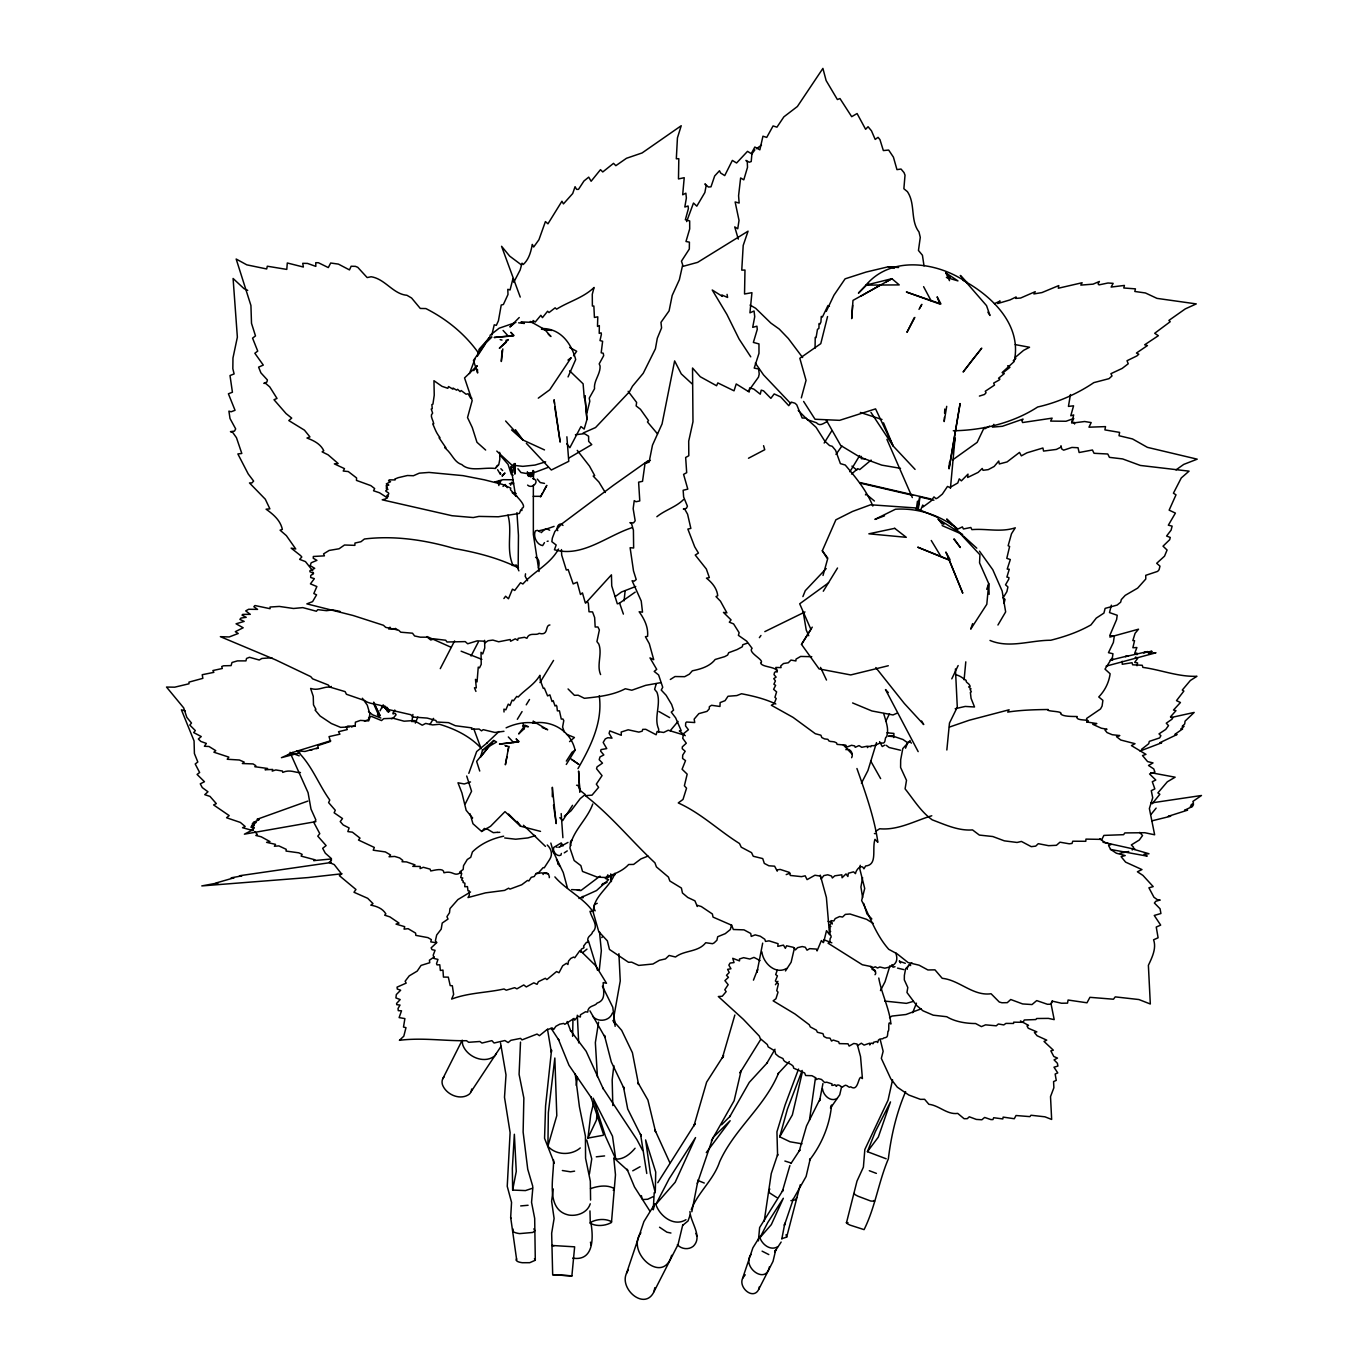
<?xml version="1.0" encoding="UTF-8"?>
<svg xmlns="http://www.w3.org/2000/svg" width="1368" height="1368" viewBox="0 0 1368 1368"><rect width="100%" height="100%" fill="white"/><g stroke="black" fill="none" stroke-linecap="round" stroke-linejoin="round"><path stroke-width="1.5" d="M658.641 732.342L658.641 729.058C653.494 717.465 661.445 704.366 656.948 692.242L654.605 689.335L656.212 683.932M552.296 796.706L552.347 787.267L556.195 823.587L553.493 804.965M514.966 463.478L514.864 474.115L514.847 463.752M518.164 568.455L518.455 535.247L516.933 512.624M562.761 845.253L561.239 842.91L553.784 847.39C552.074 851.084 557.067 857.343 560.914 855.137L561.376 853.444M862.592 877.606L860.917 886.994L862.609 897.596M547.901 1146.281L548.363 1112.68L554.844 1058.011L556.793 1115.621L547.901 1146.281C555.989 1155.31 571.191 1155.721 580.271 1147.957M533.349 485.11L533.349 534.461L539.026 571.499M533.452 478.988L533.588 470.831M500.363 474.234L497.61 469.703M572.611 1036.328L572.97 1019.348M655.323 1190.69L655.717 1172.051L645.611 1139.937L650.399 1173.522L655.289 1192.759M641.421 1195.666L642.037 1198.778L643.387 1199.548L647.731 1199.24L653.237 1196.624M809.48 1120.05L815.396 1078.309M944.382 417.394L944.176 421.566L946.707 406.347M944.587 413.204L944.792 409.032M654.212 1192.622L653.254 1209.808L654.16 1205.584M758.385 1240.879L759.633 1227.558L783.112 1190.006L782.376 1191.391L789.883 1165.57M532.887 1187.321L531.553 1202.318L534.683 1218.375L535.298 1260.253L529.724 1262.698L522.302 1262.715A19.135 5.575 -7.7 0 1 516.847 1261.057L510.674 1217.417L511.546 1202.352L507.237 1186.312L510.11 1132.601L504.501 1097.29L506.006 1074.94L500.534 1043.014M553.527 1159.91C554.006 1176.993 544.926 1210.047 568.917 1215.075C577.381 1216.391 587.573 1212.561 590.241 1203.789M599.269 695.799C602.895 722.048 590.754 746.381 577.98 768.628M435.776 942.672L430.783 941.885L431.347 939.628L427.945 937.627L415.838 935.37L415.598 933.096L408.126 928.684L404.056 929.129L404.723 926.683L396.036 924.101L398.994 923.092L389.863 916.868L384.682 915.192L385.844 913.858C382.578 908.42 376.73 906.249 370.813 905.154L372.985 903.581L367.701 898.314L353.987 892.261L355.954 889.491L339.367 875.657L341.59 873.964L334.219 864.593L329.055 862.37L331.295 860.609L331.432 858.608L325.31 853.187L322.677 848.314L326.114 845.578L317.786 836.156L319.77 833.642L313.905 822.613L315.905 820.013L310.998 809.087L308.074 792.688L289.965 752.4L299.182 755.837M502.056 350.464L501.304 361.511L502.826 348.925M597.115 1111.432L596.516 1119.947L587.949 1138.09L603.237 1135.286M949.067 468.625L960.097 403.594L949.067 468.625L949.495 462.35M852.674 305.252L851.683 318.641L852.982 300.396L891.885 278.696L899.221 284.903L865.978 285.125L858.437 293.128L868.577 283.108M589.967 1210.919L590.292 1223.231C596.362 1226.72 605.477 1225.95 611.479 1222.479L615.48 1174.821L613.804 1158.115M905.548 748.193L907.89 742.277L910.25 741.781L911.362 743.166M499.679 452.346L499.833 459.238L498.756 464.778L497.371 465.924M512.932 472.353L513.684 463.94M553.27 1188.929L551.612 1201.292L554.108 1218.478L551.663 1233.269L552.672 1274.685L571.875 1275.951L574.645 1246.829L551.954 1245.461L553.903 1245.855M590.89 1222.684C593.438 1237.219 594.139 1261.535 572.713 1258.132M950.435 488.325L955.069 437.828L952.675 452.056M878.786 978.035C881.334 993.202 889.679 1009.225 890.893 1024.034C887.148 1018.938 889.97 1031.677 887.952 1031.318C887.285 1036.67 888.157 1037.183 883.677 1038.021C882.736 1040.142 878.153 1036.859 877.692 1042.553L876.563 1041.476L873.502 1042.313C873.536 1046.178 871.331 1040.449 869.791 1044.964L869.655 1043.22L864.063 1045.101L861.327 1043.22L857.479 1045.699L856.984 1043.989L853.769 1043.476L849.152 1046.075L848.04 1043.818L839.285 1043.613L838.721 1041.8L833.249 1040.056L831.539 1041.065L830 1038.141L826.614 1037.902L823.912 1036.482L822.989 1033.661L817.38 1032.276L816.388 1030.155L810.301 1026.923L809.275 1024.769L794.996 1013.996L773.142 1000.829L775.947 998.76L778.033 992.108L776.75 990.706L778.409 983.831L775.399 980.924L777.417 975.863L775.673 974.58L777.229 970.34M781.795 1238.673L786.668 1237.1L786.053 1234.705M796.723 1197.496L795.526 1199.787L790.909 1200.642M964.098 679.811L965.791 661.838M411.905 721.671L412.897 714.438M946.844 749.989L949.477 723.073L957.292 707.153L955.428 668.952M624.082 600.86L625.108 590.839M599.321 969.792L601.339 950.726L599.475 931.711M920.031 496.533L918.355 508.657M497.371 832.428L499.816 832.308M613.839 1065.655L612.18 1079.95L612.813 1105.583M587.949 1138.09L590.719 1114.766L593.746 1102.317M860.25 865.311L859.805 868.954L864.713 888.465L861.635 900.52C870.304 917.569 876.101 935.028 888.738 949.306L897.169 953.872L908.147 962.593L919.091 965.192L927.914 969.963L934.96 969.844L942.21 978.308C959.481 980.086 973.058 996.314 991.082 993.749L999.29 1002.026L1001.94 1002.761L1007.275 1002.659L1010.73 999.512L1022.648 1003.941L1032.019 1004.557L1036.705 1000.589L1047.443 1004.283L1050.795 1004.215L1052.077 1001.085L1061.517 1003.24L1067.536 1003.137L1068.083 1000.025L1086.979 1002.795L1089.937 997.323L1113.466 999.221L1115.228 996.879L1138.928 999.546L1150.317 1004.009L1148.385 965.329C1151.993 957.617 1156.661 948.332 1153.583 939.799L1158.098 937.781L1156.251 927.059L1160.662 925.11L1154.25 915.448L1160.919 913.516L1160.064 908.78L1154.404 903.017L1155.806 901.255L1160.184 900.024L1157.892 900.058L1153.959 897.271L1148.915 887.798L1153.207 886.618L1142.93 875.4L1137.389 871.775L1141.972 869.586L1125.608 862.131L1121.093 856.642L1125.214 855.564L1116.373 853.222L1110.611 849.374L1108.576 845.527L1111.072 844.518L1104.523 842.226L1099.752 838.755M586.906 412.965L589.796 401.286L589.249 398.122L594.533 388.734C593.575 380.766 600.552 374.148 600.073 365.991L599.201 363.854L603.681 355.663L603.254 353.252L601.185 352.807L602.621 341.282L600.005 340.564L601.39 334.339L601.116 332.817L599.218 333.364L599.338 325.567L597.491 326.439L597.782 316.829L594.413 317.444L593.866 306.022L592.378 306.056L592.276 294.274L594.088 287.468C583.161 297.916 568.78 301.507 556.605 309.168L555.134 307.834L549.03 312.554L547.593 311.237L542.446 317.65L540.856 315.307L535.23 322.061L533.092 320.522L533.264 321.548M919.535 497.08L917.842 509.358M504.022 711.993L503.92 709.137L505.852 709.821L508.263 704.127L509.99 705.461L512.128 700.108L513.496 700.758L516.745 696.398L518.147 697.047C525.073 689.54 534.461 684.616 539.915 675.296L540.292 680.306L543.301 688.412L544.361 688.121L547.593 695.902L549.885 694.859L552.056 701.562L553.168 700.621L555.032 706.008L556.263 705.289L556.844 706.281L557.375 710.83L559.461 710.847L561.273 719.072L562.881 718.987L563.787 720.577L562.59 727.041L564.42 732.342M525.534 573.825L525.192 576.304L527.569 580.733M590.292 1223.231L590.395 1222.496C596.397 1219.025 605.511 1218.255 611.581 1221.744M916.303 509.392L917.466 501.184M764.182 1221.316L771.261 1173.539L777.691 1154.37L777.588 1155.515L776.938 1131.832L785.129 1104.899L798.536 1069.041M777.024 672.184C778.118 666.319 761.514 667.652 760.608 662.83C765.704 660.522 747.116 652.57 752.109 648.329L746.689 641.164L738.395 635.333L739.148 632.717L733.59 623.894L729.315 622.183L731.059 619.892L723.467 612.402L726.887 612.864L720.457 601.185L715.994 596.568L717.738 595.73C716.9 588.274 712.112 582.648 706.469 578.151L709.342 577.604L706.35 569.02L695.235 555.049L698.449 553.065L694.705 546.841L687.865 529.074L690.857 528.407L687.591 514.231L684.941 509.494L683.35 509.033L686.394 508.315L687.42 506.211L683.641 496.994L683.145 490.274L687.796 489.128L683.59 474.371L686.685 472.678L685.659 457.493L688.805 455.732L688.702 441.18L692.977 421.737L692.533 368.026L700.279 376.747L716.576 385.742L717.841 382.92L734.035 390.821L736.223 383.963L749.202 392.035L749.647 387.879L753.802 389.076L760.266 394.189L761.224 390.154L763.532 390.838L770.868 398.344L774.185 393.933L780.649 396.891L788.772 405.68L791.217 402.106L794.911 403.184L796.723 404.791L802.195 418.027L805.889 418.061L816.046 427.278L824.818 441.129L829.538 445.541L832.24 446.31L835.574 450.311L840.397 463.632L845.253 465.034C855.958 477.706 866.577 490.445 872.835 506.057M576.202 1085.354L577.45 1077.197M589.471 1173.659L591.745 1158.901L586.735 1140.04M598.586 1022.17L595.354 1042.638L597.423 1076.701M362.383 698.244L367.257 705.101L369.873 713.857L368.933 719.568L364.384 721.107M900.076 961.704L899.289 961.037L900.589 963.004M1070.46 394.548L1068.442 406.399L1073.572 405.817L1070.768 415.786L1073.692 414.914L1071.606 423.003L1074.53 422.456L1074.564 424.029M698.073 1179.9L691.832 1211.774M781.846 1238.861L784.839 1223.231L784.377 1225.335L793.406 1198.813M512.641 1190.074L516.266 1171.418L514.351 1134.26L512.35 1168.46L512.641 1190.074L525.466 1190.587L532.152 1188.365M506.947 756.709L505.356 764.78L508.81 746.261L508.126 750.639M1137.013 665.737L1137.577 662.933L1134.688 662.351L1137.543 658.572L1137.543 657.632L1135.235 657.854L1135.799 656.948M690.207 1214.801L688.019 1220.974L682.906 1225.164M544.481 542.634L542.668 545.593C536.735 544.789 532.802 536.102 535.401 530.87L537.419 530.356L540.001 531.878M654.947 1203.72L643.918 1221.573L626.527 1273.266C619.054 1288.998 644.807 1311.194 653.955 1291.734L678.049 1244.538L682.769 1224.822M653.955 1291.734L654.844 1287.681M671.637 1255.277C663.206 1285.92 625.535 1252.267 640.908 1232.79M762.677 943.133L757 972.323L757.615 969.519L753.443 980.155M760.044 1236.279L752.879 1247.821L742.619 1278.31C738.207 1287.596 753.409 1300.694 758.812 1289.203L773.023 1261.364L775.793 1249.736L774.681 1251.84L781.145 1242.041M758.812 1289.203L759.326 1286.826M769.432 1266.768C766.063 1285.458 741.165 1266.682 751.1 1254.439M822.938 1083.542L819.603 1100.761L819.962 1099.102L806.521 1125.949L799.168 1151.275L799.904 1149.907L790.943 1163.535M892.569 1079.831L888.037 1100.214L864.832 1149.53L863.396 1167.16L856.984 1181.131L846.433 1222.958A17.493 1.676 19.4 0 0 849.99 1225.095L864.08 1229.627C875.366 1206.935 878.547 1181.866 888.362 1158.85C891.115 1135.885 896.45 1112.936 905.616 1091.647M524.235 728.699L524.987 725.382L528.407 726.733L522.679 726.083L524.987 725.382L518.66 733.949L524.235 728.699L523.157 723.723M538.462 567.84C539.437 564.385 539.779 558.623 535.572 557.272M802.246 1072.615L792.346 1114.954L779.709 1136.825L790.071 1141.784L801.99 1143.819M794.483 947.87L791.114 962.268L785.471 970.972M841.611 1086.739L839.73 1094.827L830.479 1108.08L831.573 1105.019C829.76 1125.095 821.826 1144.178 809.514 1160.115L810.249 1158.747L806.111 1176.48L792.688 1200.181M827.554 316.538L820.783 343.642L799.835 358.279L806.043 380.372L801.323 397.866M786.668 1237.1L800.246 1184.791M731.555 924.922L730.341 929.522L725.279 933.643L717.704 936.738L716.9 940.244L714.147 942.877L712.54 943.698L705.717 942.723C698.33 952.299 684.53 950.042 675.518 957.001L669.106 955.445L665.498 958.9L659.427 960.285L652.929 964.012L638.719 965.415L631.691 962.166L628.528 962.285L609.478 949.46L607.358 940.842L598.756 931.625L593.37 912.901C592.549 896.057 609.82 888.277 614.882 873.297M549.902 624.971C544.703 625.261 549.184 636.034 539.112 633.35C536.051 635.949 529.245 631.777 526.919 638.292L524.491 637.3L518.164 638.343L517.685 640.275L515.291 638.822L510.606 641.25L510.213 639.523L498.687 641.78L492.873 640.087L488.085 640.72L485.007 642.84L483.862 641.164L477.158 640.874L467.685 643.781L465.223 641.609L446.994 642.002L445.711 640.241L434.237 638.873L430.732 640.002L427.346 637.197L420.284 637.18L414.589 635.966L412.503 633.196L400.756 632.204L398.584 630.169L385.708 627.365L383.45 625.279L353.115 615.497L306.859 603.869L312.588 601.629L316.555 594.841L313.819 593.524L316.863 586.547L310.433 583.862L314.366 578.647L310.673 577.501L310.741 575.518L313.631 573.158L309.938 571.756L309.972 570.661L314.743 568.37L310.16 565.6L311.203 562.778L316.897 560.35L313.255 558.247L313.323 556.485L324.438 555.853L323.583 553.869L329.175 550.432L339.076 548.773L344.497 545.011L354.876 545.353L354.962 543.045L360.947 541.728L364.418 539.009C394.446 535.298 425.482 540.035 454.415 548.534C476.44 552.398 498.499 558.024 518.523 567.925M823.023 575.449L827.606 559.033L822.305 550.791L835.865 519.823L852.503 511.461L870.629 504.775L914.833 507.887L937.918 517.463M779.709 1136.825L787.438 1109.089L802.178 1070.426M469.481 373.549L475.021 358.844M479.33 349.199L491.899 337.041L489.744 337.195L479.33 349.199L477.261 356.347L485.212 344.155M468.814 773.347L476.68 751.528L487.401 742.687M482.528 750.143L480.459 757.291L493.797 740.464L496.584 742.02L482.528 750.143L493.797 740.464L476.628 761.412L479.74 771.039M586.957 419.48L584.837 395.711L586.957 419.48L584.17 429.09L580.955 426.559L569.857 447.695L566.694 443.625M734.855 1015.022L722.372 1057.96L723.604 1055.617L706.623 1082.156L693.918 1125.932L695.149 1123.607L657.769 1182.704M876.512 742.585L867.928 770.543L861.413 783.214M889.97 965.688L885.045 981.711L880.462 990.603M815.054 348.224L815.225 337.451L816.08 337.622L817.483 329.329L818.902 328.423L819.09 323.515L819.842 324.301L820.92 322.027L821.296 316.418L822.39 317.085L827.982 305.526L829.436 306.312M440.274 668.644L454.604 640.925M503.031 486.427L505.168 484.494L507.271 487.675M1111.329 605.169L1109.516 612.59L1117.211 615.275L1116.613 619.55L1109.705 635.692L1114.304 635.983L1113.398 642.413L1108.473 652.673L1112.954 653.75L1112.458 657.324L1105.002 669.123L1110.132 673.774C1108.901 682.649 1104.917 690.566 1098.76 696.962L1102.899 700.365L1102.095 706.059L1100.539 708.949L1086.62 718.439L1086.842 722.201M472.456 817.294L472.473 818.321M697.304 1183.474L712.625 1138.518M972.614 623.654L970.716 629.143L986.807 604.28L988.722 583.589L979.556 562.864L979.933 554.758L955.343 528.339M986.721 589.3L988.722 583.589L989.15 594.328M369.514 718.747L368.71 719.773L369.634 718.012M920.579 510.23L922.767 505.031L922.972 506.981L930.873 501.167L933.985 496.892L935.986 498.704L937.713 497.901L942.364 494.087L947.494 486.444L949.888 487.504L957.788 482.955L959.259 478.851L961.379 480.869L968.014 474.132L967.655 477.483L978.137 472.387L982.241 468.454L983.028 470.301L988.243 469.634L994.143 466.488L998.76 461.016L999.307 463.957L1007.036 461.939L1019.502 452.415L1021.349 455.852L1026.923 452.825L1042.912 448.003L1043.562 451.081L1056.37 449.422L1060.61 447.319L1061.004 445.78L1061.705 448.909L1063.637 450.175L1071.914 447.439L1078.018 447.729L1079.13 452.517L1092.434 450.004L1094.024 453.287L1107.789 454.005L1109.431 457.357L1122.632 458.93L1140.348 465.445L1189.049 471.156L1181.285 477.928L1173.419 493.215L1176.001 494.823L1169.144 510.144L1175.403 513.103L1168.323 525.192L1172.12 526.116L1171.093 530.151L1166.596 536.034L1170.256 537.453L1169.691 539.693L1163.022 546.174L1167.075 550.021L1164.527 556.16L1156.695 563.291L1159.978 566.147L1159.072 569.738L1157.653 571.362L1145.751 575.329L1145.785 579.023L1137.629 588.137L1125.231 595.354L1121.315 599.577L1120.666 602.176L1117.109 605.084L1105.122 608.384L1103.925 613.086L1096.281 618.097L1090.929 624.919C1077.984 632.221 1064.868 636.65 1050.71 640.258C1030.412 640.224 1009.43 648.637 990.005 640.446M686.65 221.599L693.49 203.028L696.808 206.175L704.862 192.512L706.093 186.065L704.982 183.842L708.385 187.04L710.984 186.817L714.677 175.959L719.482 170.743L720.628 173.018L724.732 175.6L732.359 160.415L736.582 162.997L747.509 151.352L751.853 153.986L754.862 149.899M417.821 717.02L415.342 723.125M491.813 335.023L494.241 324.814L496.345 325.327L498.431 320.762L501.235 305.03L503.39 304.5L507.99 294.496L507.802 289.332L510.059 289.948L512.983 278.576L513.787 282.253L520.165 269.958L522.046 263.152L523.243 264.503C529.006 259.27 530.904 251.746 532.306 244.41L533.674 247.027L538.941 239.725L545.422 221.582L547.952 223.822L561.94 201.216L563.428 203.9L572.696 193.538L575.073 186.698L576.612 189.4L578.493 189.365L583.965 180.986L588.719 177.139L591.113 181.26L600.484 169.666L602.758 171.958L613.514 163.356L615.856 165.665L626.459 158.295L642.105 152.942L681.213 125.736L677.434 137.894L676.322 158.808L678.819 158.671L678.477 178.934L684.222 177.703L682.683 194.803L685.864 193.179L686.377 197.984L684.821 207.03L688.087 205.987L688.378 208.654L685.351 219.769L689.677 220.932L689.694 228.918L685.984 241.486L689.421 242.17L689.318 249.044L681.469 261.151L682.683 264.896L679.366 279.705L672.184 295.454L669.089 310.878L660.966 322.352L661.565 327.944L657.307 338.238L655.409 348.806L643.234 373.293L632.461 386.221L629.536 391.675L595.559 427.534L583.127 433.023M851.631 757.718C853.854 754.076 850.332 747.697 845.851 749.664M867.415 1151.685L875.332 1131.678L890.5 1101.907L878.307 1137.116L867.415 1151.685L886.173 1158.781M912.644 1012.713L916.457 1003.189M802.896 596.602L805.273 590.685L826.186 568.575M501.013 480.476L500.141 482.733L499.132 480.544L498.944 483.639M1052.334 1001.171L1051.103 1004.129L1054.198 1019.622L1048.384 1018.39L1036.619 1018.51L1035.884 1019.553L1024.256 1019.981L1023.093 1022.323L1013.688 1022.17L1013.585 1023.452L1005.908 1023.401L1003.804 1024.923L998.349 1023.982L996.263 1025.812L985.541 1024.854L981.42 1026.616L975.606 1023.538C965.979 1023.503 954.95 1021.742 946.759 1016.732L933.215 1015.176L922.972 1010.798L916.748 1005.617L906.967 992.501L907.805 987.491L904.316 979.881L904.368 975.401L905.616 968.732L911.806 962.679M510.555 485.195L511.82 482.22M412.674 721.5L413.529 720.731L414.077 721.911M568.045 376.935L575.689 359.545C571.362 343.163 560.196 328.081 541.66 328.559M478.321 642.019L471.054 655.99M826.238 311.425L833.967 295.18L845.099 278.833L866.098 272.061L888.345 266.76L898.622 267.512M984.259 427.432L977.145 442.377L952.504 460.007M893.731 737.574L893.903 733.436L886.943 732.786M951.786 678.853L958.147 665.549M885.78 721.381L889.474 713.788M1004.061 603.442L1005.018 599.406L1003.103 597.85L1006.882 591.66L1007.925 586.94L1005.531 584.803L1008.746 579.228L1008.917 577.553L1006.882 577.091L1009.276 569.242L1007.207 569.139L1010.319 559.546L1006.797 558.349L1009.618 546.482L1008.148 545.729L1011.516 533.725L1015.278 527.809C1000.692 532.579 986.242 528.373 971.896 529.638L970.835 527.484L963.431 528.989L962.388 526.885L957.173 529.399M465.308 803.803L471.567 791.251L466.71 776.032M914.234 317.735L906.95 332.339L914.884 317.41M442.685 1078.907L462.213 1040.193M612.385 1013.072C609.632 1021.246 597.867 1022.631 592.601 1016.168M691.268 1209.586C698.227 1191.973 713.651 1179.883 719.654 1161.723C734.513 1128.754 764.832 1106.558 778.495 1073.196L777.811 1073.965L789.302 1061.619M655.853 1204.387L669.157 1178.754L695.543 1137.577L675.176 1182.277L655.853 1204.387C659.684 1216.084 673.911 1227.13 685.949 1219.709M759.924 1237.681L767.773 1222.547L783.334 1198.265L771.313 1224.634L759.924 1237.681C762.181 1244.572 770.577 1251.104 777.674 1246.727M1132.225 849.973L1133.627 847.305L1131.319 844.928L1139.27 840.038L1142.536 835.557L1139.732 832.377M1156.131 808.112L1150.984 814.456M626.527 1273.266L628.322 1269.846M742.619 1278.31L745.235 1274.788M919.843 308.074L921.827 304.346L918.988 309.373M865.431 494.891L866.081 494.104L874.409 501.013M993.852 424.319L992.347 427.124L1002.351 426.286L1023.025 419.104L1021.913 420.848L1022.597 422.541L1052.112 418.146L1050.641 421.087L1065.997 421.258L1073.743 418.505L1072.273 421.498L1073.504 422.934L1084.636 421.515L1091.185 422.575L1088.962 427.192L1105.515 426.611L1104.899 429.894L1119.605 432.391L1119.024 435.725L1132.499 438.94L1147.41 447.353L1197.205 459.169L1183.73 464.402L1176.018 469.891M542.703 492.873L540.48 496.943M543.643 491.18L546.807 485.366L540.822 496.327L533.246 496.327M1122.222 661.257L1122.222 664.267L1132.054 662.728L1132.636 664.797L1142.263 665.275L1142.879 667.396C1160.936 669.807 1178.105 676.972 1196.949 676.288L1190.348 680.495L1182.294 690.053L1183.867 691.062L1176.497 700.638L1180.447 702.519L1173.47 710.06L1175.984 710.642L1170.461 716.849L1172.821 717.738L1172.051 719.158L1166.271 723.193L1168.529 725.604L1165.707 729.435L1159.004 733.881L1160.868 735.693L1159.636 737.916L1149.291 741.388L1148.727 743.713L1141.459 749.39M592.754 804.008C587.163 819.894 571.944 831.368 569.926 847.989L574.167 860.54L580.853 865.602L582.529 871.45L597.32 877.145L605.203 877.486C613.634 874.272 622.457 871.296 628.664 864.508L633.606 864.422L640.891 858.933L648.005 856.094M711.394 1140.844L734.137 1100.676L741.148 1070.597L739.917 1072.922L760.574 1039.68M383.143 704.913L380.03 710.864M775.023 1049.239L766.764 1063.381L767.448 1062.611L749.254 1082.396L729.76 1116.698L730.426 1115.929L721.586 1124.804M997.939 625.022L1005.651 611.906L1002.145 591.027L992.792 569.738L979.488 551.167M429.86 724.595L433.605 718.388M849.87 471.772L859.685 455.561M392.958 713.053L394.805 710.026M553.544 660.419L539.967 682.564M517.326 719.311L522.063 711.582M526.235 704.828L529.501 699.493M823.279 591.232L837.524 568.011M566.284 764.456L575.09 750.177C570.781 730.871 552.022 719.91 532.853 723.005M824.169 443.044L831.676 430.954M888.311 665.737L850.725 674.937L819.09 668.918L801.494 644.379L810.882 629.314L799.699 603.801L828.598 582.802M801.494 644.379L812.267 627.143M390.017 627.16L388.803 629.058L393.796 628.664M566.335 761.104L572.029 752.263L575.09 750.177M572.542 805.307L562.727 820.561L559.82 817.705M382.253 707.803L383.792 705.443M487.487 340.683L489.744 337.195L473.448 360.468L477.62 373.002L477.449 369.377M331.261 686.411L330.68 687.3C323.874 685.966 318.932 691.216 310.604 688.429L313.255 696.363L313.494 704.862L315.905 709.308L315.085 710.026L320.078 715.994L331.347 723.518L340.598 727.366L349.438 726.955M471.019 1091.784L501.047 1046.315M502.005 340.068L500.175 339.64M564.317 816.217L571.003 810.814L580.237 798.604L585.247 794.483L580.784 790.978L577.877 785.369L576.578 785.249M573.568 355.766L576.663 351.268L569.652 347.455M748.364 391.248L758.488 377.123L759.223 374.045L758.624 369.001L754.213 368.095L758.984 353.337L758.966 343.915L753.375 342.428L757.274 329.363L756.914 326.2L752.708 327.345L754.726 316.692L754.059 310.998L749.938 312.844L751.938 292.684L744.534 293.983L744.979 270.043L741.764 270.129L743.2 245.453L748.057 231.175L697.629 262.365L682.854 266.384M835.968 454.415L841.884 446.088M473.773 370.625L477.261 365.735L464.556 377.927L472.165 400.619L467.531 417.565L472.285 427.568L476.953 442.274L485.657 450.038M512.897 1228.909L513.239 1231.662A22.435 6.532 -7.7 0 0 519.635 1233.611L532.836 1232.448L534.871 1230.704L533.862 1228.857M516.557 1258.697L516.095 1260.287M759.377 637.659L760.967 635.47M775.434 984.721L777.93 981.284M503.903 598.517L505.596 596.226L508.469 598.774L512.453 589.163L514.744 590.446L520.541 582.734L522.901 583.999C533.845 571.465 549.97 564.556 558.554 549.047M706.298 1152.591L730.153 1120.717L712.711 1137.868M861.378 456.399L861.344 458.742L864.747 458.742M884.822 745.115L882.24 746.535L879.573 741.61M895.014 966.714L892.979 967.193L891.919 964.628M670.217 730.734L678.032 721.415M635.077 1148.248C630.34 1153.874 623.534 1159.688 615.72 1159.055L605.477 1136.346L593.114 1098.128L612.505 1136.21L615.72 1159.055M1152.147 803.785L1159.842 794.278L1157.892 792.893L1167.314 781.812L1175.146 777.195L1150.676 772.646M470.062 813.806L472.969 823.741L481.673 831.487L484.443 828.392M585.88 602.878L611.445 574.834L611.735 585.897L617.31 603.818L619.619 603.185L623.398 614.095M541.232 532.648L544.19 529.809L554.091 526.389M586.975 949.118L582.751 952.555M755.324 363.067L763.498 374.866L790.653 403.492M513.547 482.955L512.675 483.896L513.547 483.314M486.854 742.995L499.029 731.504M519.241 317.53L509.922 326.986L514.094 323.549M683.521 499.576C675.877 507.186 665.087 509.99 656.862 516.728M607.871 874.785L605.973 878.786L608.623 879.624L596.516 890.551L578.972 898.52M769.876 1189.066L768.816 1190.074L769.517 1192.879L776.87 1197.581M1002.094 372.592L1014.167 361.545C1022.289 325.242 992.262 296.172 963.106 280.354M910.13 740.464L902.795 748.553L900.674 759.856L900.589 767.448L906.505 780.341L905.086 788.84C913.91 799.904 920.767 811.549 932.206 819.842C945.271 824.733 958.404 830.992 972.528 829.914L979.351 835.079L992.809 836.532L1004.334 840.841L1017.057 842.466L1021.417 841.44L1031.267 846.655L1035.713 846.125L1038.278 843.68L1048.589 845.681L1056.438 845.304L1059.961 842.192L1069.229 843.799L1071.999 843.457L1072.768 841.217L1085.799 841.286L1085.953 839.114L1101.907 839.388L1103.873 835.403L1123.59 834.685L1124.838 832.924L1144.777 832.719L1154.643 834.788L1149.376 808.539L1152.711 797.766L1151.292 790.653L1154.849 788.891L1152.301 781.726L1155.789 780.016L1149.547 773.963L1154.917 772.082L1153.754 768.919L1148.504 765.464L1153.019 762.916L1147.598 761.583L1142.502 755.546L1145.957 754.366L1131.421 745.594L1135.013 743.696L1120.734 740.002L1116.459 736.634L1119.793 735.556L1112.218 734.719L1107.054 732.581L1105.002 730.119L1106.986 729.212L1101.343 728.221L1092.758 724.305L1096.811 723.569L1087.235 722.048C1092.861 718.679 1074.461 721.654 1077.266 716.541C1072.563 716.404 1062.56 716.746 1060.576 713.703C1063.603 710.967 1045.118 711.634 1048.196 709.513C1037.577 709.633 1021.588 709.889 1007.737 712.095L1009.105 709.787L969.262 720.235L949.477 727.058M613.257 1190.365L614.335 1188.655C607.495 1184.431 597.765 1185.988 590.48 1188.672M851.512 474.046L857.736 468.677L859.72 469.566L871.125 460.076M1013.243 360.724L1015.825 358.433L1015.022 357.578L1023.606 350.345L1029.54 347.267L1015.244 344.599M600.022 876.119L580.853 890.585L577.364 890.226M496.088 467.223L497.901 465.274L495.455 468.489C483.827 467.035 469.72 472.046 461.837 464.59C455.134 462.452 452.962 456.296 448.174 451.012L444.788 447.575L445.917 447.815L439.06 437.76L440.017 437.709C435.811 432.066 435.657 430.373 432.767 423.909L433.759 423.823C432.989 419.497 429.466 415.581 432.647 413.153L431.228 409.032L432.254 408.69L431.878 404.569L432.921 404.193L434.237 395.198L433.964 380.714L442.001 386.34L447.832 388.307L448.533 386.546L452.876 389.162L453.013 388.05L456.553 390.137L457.647 389.333L460.093 391.607L461.187 390.547L466.06 394.223L468.113 393.762L470.558 398.002L471.789 398.139M949.341 560.196L950.025 559.615L945.852 552.039L949.135 559.803L917.706 547.183L949.341 560.196L962.764 593.182L948.246 557.87M569.567 741.627L574.44 737.506L566.523 734.291M489.966 335.382L499.149 328.2L515.907 322.472M559.837 846.621L558.879 847.39L567.976 842.414M552.672 1274.685L572.012 1275.848M567.976 360.058L571.174 357.681L549.748 389.777L538.291 398.156M615.275 596.585L621.5 591.985L635.744 586.479M620.097 602.741L635.214 592.105M756.521 148.685L761.497 145.093M640.07 1166.733L632.751 1170.82M827.486 421.276C822.715 423.96 819.774 426.423 816.422 422.746L807.359 419.651L798.228 410.434M512.282 565.429L516.334 565.052L518.899 570.849M434.203 956.967L429.432 960.199L429.74 962.713L421.07 965.415L417.189 971.109L409.237 975.863L405.15 981.232L406.176 983.13L397.062 987.132L397.284 989.047L400.653 990.227L396.327 994.553L395.916 997.922L400.174 999.563L396.583 1003.462L396.737 1004.659L400.037 1005.07L398.02 1008.49L398.276 1010.644L401.525 1010.798L399.114 1017.604L404.894 1018.596L403.492 1027.06L405.988 1027.659L403.799 1036.192L399.422 1040.313C421.874 1037.44 444.173 1041.048 466.488 1040.706L468.694 1042.296L479.843 1041.493L481.981 1043.049L491.899 1040.638L494.07 1043.014L504.877 1040.535L508.144 1042.57L510.863 1040.313L520.61 1038.38L521.96 1039.902L537.043 1034.054L539.437 1035.679L546.824 1029.711L552.433 1028.035L553.664 1029.488L555.87 1026.308L559.751 1024.187L563.719 1023.401L564.83 1024.29L574.047 1018.408L574.645 1020.169L578.151 1016.15L580.374 1017.005L580.459 1014.765L585.538 1011.773L587.71 1012.115C587.898 1005.206 595.08 1006.506 597.029 1003.137C606.759 999.974 602.946 990.449 603.202 982.583L606.503 983.267L595.764 965.808L580.955 951.222M564.266 852.88L567.258 850.896M875.554 831.419L879.641 828.769C898.263 830.444 914.542 820.903 931.779 815.773M889.542 1017.621L891.97 1016.065L905.992 1014.509L921.28 1008.815M650.347 460.366L646.5 462.726L647.799 460.948L613.206 485.452L561.564 524.081L554.844 531.553L552.364 538.017L551.851 541.694L556.16 544.994L554.45 549.748C582.272 557.819 606.828 535.777 632.307 527.569M670.32 679.486L675.005 676.544L684.667 676.681L689.369 674.168L692.345 670.799C700.673 669.106 709.804 666.472 715.173 659.479L724.681 656.64L727.622 655.067L728.682 652.707L737.01 649.612L742.311 646.773L742.739 644.755L747.509 643.097M569.105 457.904L591.763 444.6L588.668 441.385L588.599 436.187C586.547 435.075 585.914 434.374 584.29 433.69L575.415 434.716M748.484 458.246L764.746 449.713L763.566 445.694M481.673 831.487L490.548 826.289L504.997 811.634L520.678 826.238L540.514 831.385M860.694 296.24L880.872 284.886M886.379 281.791L891.885 278.696L865.978 285.125C891.337 254.961 938.277 262.143 967.381 282.817L960.285 275.447L986.533 305.628L989.987 315.495L987.884 312.195M984.823 428.765L989.526 426.2M470.558 891.953L457.904 899.58L449.986 908.574L449.474 912.798L446.909 916.663L448.02 919.057L442.223 923.041L441.197 929.163L436.683 935.011L435.383 940.842L436.854 942.535L431.159 947.836L432.014 949.666L435.058 950.298L433.211 955.155L434.066 958.489L437.948 959.413L436.529 963.756L437.059 964.885L439.778 964.782L440.359 970.459L442.958 970.1L443.454 977.077L448.311 977.145L450.192 985.576L452.346 985.764L453.629 994.382L451.662 999.067C468.643 992.655 486.7 992.826 504.005 988.979L506.28 990.193L514.676 987.679L516.882 988.859L523.756 984.96L526.287 986.926L533.811 982.84L537.077 984.31L538.394 981.694L545.319 978.308L546.892 979.573L556.571 971.554L558.999 972.734L562.658 965.808L566.438 963.294L567.908 964.525L568.507 961.088L570.781 958.421L573.602 957.053L574.782 957.737L579.878 950.606L580.972 952.214C579.827 946.776 585.555 949.717 583.589 946.075L586.479 942.364L588.308 942.347C585.812 936.259 592.224 935.421 592.412 932.206C599.338 926.29 591.899 918.851 590.001 911.293L592.806 911.447C583.811 898.058 565.446 889.354 554.895 876.888M994.468 303.662L1000.094 300.994L997.7 303.559L1010.063 299.9L1016.116 296.976L1015.655 298.412L1020.648 298.019L1035.234 291.675L1033.9 293.932L1041.937 292.581L1058.798 285.57L1058.302 288.238L1082.105 282.748L1080.788 285.108L1093.066 284.151L1099.376 281.466L1098.076 283.877L1098.983 284.886L1107.96 283.005L1113.142 283.347L1111.158 287.058L1124.428 285.433L1123.778 287.998L1135.44 288.853L1134.807 291.469L1145.444 292.974L1157.003 298.378L1196.282 303.901L1185.286 308.894L1168.905 320.42L1170.204 321.719L1154.695 333.279L1158.354 335.707L1144.674 344.787L1147.427 345.574L1136.432 353.047L1138.792 354.226L1136.893 355.919L1127.027 360.724L1128.224 363.768L1122.188 368.402L1110.901 373.686L1112.013 375.943L1109.003 378.662L1093.819 382.63C1077.266 393.864 1057.361 402.585 1037.662 406.997C1013.055 422.986 982.737 430.304 953.291 430.766M804.982 611.941L764.815 631.623M786.514 968.459C775.382 975.008 763.053 962.901 761.89 951.889M837.011 1098.487C830.444 1102.334 823.16 1095.204 822.493 1088.706M605.323 878.359L615.19 874.631M896.844 713.275L893.013 714.951L871.912 710.967L852.606 702.947M506.109 727.827C515.462 723.518 526.047 721.312 536.273 723.381L533.058 721.192L547.696 729.76L542.138 727.519M547.867 467.48L535.521 472.114L526.885 473.584L520.969 472.541L517.942 468.779M313.05 572.559L312.673 574.543M461.392 872.014C453.988 877.675 453.749 870.099 443.933 872.784C443.967 867.363 434.237 870.373 430.732 870.954L430.133 869.142L423.328 867.278L420.113 868.594L420.233 866.457L412.777 866.371L414.966 864.85L406.518 861.908L402.038 861.737L402.739 860.369L399.661 857.958L394.719 856.436L389.076 856.778L390.547 854.983L385.349 851.922L373.225 850.195L374.319 847.442L358.502 840.038L360.006 838.122L352.414 832.171L347.848 831.59L349.096 827.948L343.197 824.955L340.222 821.587L342.513 818.543L334.134 812.78L335.28 810.266L328.611 802.606L329.773 800.024C318.282 784.069 311.818 764.883 296.924 750.81L304.978 751.459L318.18 747.817L317.786 745.628L330.492 741.439L329.038 736.617L339.914 734.188L338.512 731.709L347.284 729.571L346.241 726.904L347.882 726.066L355.201 726.288L355.389 722.184L360.382 720.406L368.676 720.902L368.693 717.704L371.309 716.353L381.518 720.56L383.724 718.645L393.386 718.32L404.09 721.192L414.094 720.543L422.25 725.211L425.687 723.433L432.63 724.92L439.47 724.27C454.826 728.905 469.241 735.864 480.527 747.544M601.817 884.515L607.067 882.377M786.207 874.597L789.849 873.194M884.549 515.821L874.904 519.395L895.441 509.238C917.671 507.767 939.73 515.001 957.207 528.732L946.673 519.019L952.453 525.226M351.337 727.024L354.893 725.792M1106.113 666.148L1155.994 652.775L1148.47 653.511L1151.822 651.698L1148.71 652.177L1151.873 651.254L1143.528 652.775L1147.598 651.578L1125.334 656.623L1128.583 655.682M872.032 969.382L875.127 970.357L875.708 973.435A4.275 3.129 60.2 0 1 875.007 974.717M660.966 682.615L645.696 685.334L631.811 690.224L625.313 688.754C612.659 695.354 598.414 696.825 584.393 698.313L578.134 695.201L574.423 695.32L568.062 688.959M509.443 483.674L513.325 482.989M545.644 461.854L534.974 465.069L522.85 466.351L511.854 465.103L496.806 451.098M534.939 835.797L527.843 837.934L515.702 839.217L504.706 837.968M750.074 305.047L755.632 308.279L770.885 323.104L779.281 329.089L788.31 338.494L802.623 357.527M307.851 801.084L256.996 819.329L259.151 819.671L253.097 822.596L256.192 822.407L252.139 824.066L254.568 823.998L251.575 825.862L254.243 825.417C244.427 829.436 260.553 825.212 251.438 829.76L253.337 829.555L244.393 834.172L315.905 821.621M494.669 482.015L503.099 479.689L512.795 479.775M330.663 740.755L292 752.674L292.94 752.571L281.415 757.684L299.866 752.81M913.26 1001.427L906.403 1003.36L884.788 1001.085M1109.858 637.078L1138.518 629.194L1135.081 633.298L1132.841 640.583L1134.551 640.651L1132.875 647.731L1136.893 647.543L1134.636 653.476L1136.928 653.049L1136.945 654.742M316.23 748.672L318.094 748.228M310.006 750.262L312.263 749.715M538.684 530.87L546.858 528.869L549.679 530.22M1111.346 659.821L1113.261 659.325L1110.2 660.197L1126.445 656.212M547.149 541.352L548.175 541.112M979.403 396.07L984.498 394.463L986.037 392.753L985.285 391.248L994.502 385.092L993.664 383.091L998.965 380.133L999.923 379.056L998.537 378.252L1004.317 373.584L1002.727 373.019L1009.926 367.325L1007.72 365.701M1171.128 717.533L1194.178 712.437L1185.064 721.141L1184.705 723.946L1182.243 726.305L1184.055 726.357L1180.875 728.887L1182.653 728.922L1174.873 734.342L1177.113 734.496L1159.859 742.721L1161.671 742.79L1140.04 751.032L1141.066 751.032M1119.811 853.324L1128.737 851.495M497.268 832.325L493.318 832.667L486.324 828.529M379.688 715.789L378.457 715.498A2.719 2.018 33.6 0 1 377.5 714.66L378.235 713.6M1150.71 803.033L1201.48 795.492L1192.896 801.426L1193.477 803.187L1191.169 804.794L1193.529 804.709L1190.348 806.47L1192.657 806.385L1184.62 810.215L1187.561 810.164L1168.289 816.303L1170.666 816.234L1151.959 820.834M528.082 1205.276L520.695 1205.926M596.277 1156.815L604.588 1155.926M854.487 1193.238L853.94 1193.734A20.486 1.966 19.4 0 0 858.112 1196.248L870.817 1201.053L874.545 1201.172A20.486 1.966 19.4 0 0 873.759 1200.54M846.364 1222.616L848.006 1222.684M300.447 772.544C295.351 772.988 290.272 769.038 282.748 772.39L282.458 771.039L275.789 769.928L272.232 771.09L272.745 769.449L265.067 769.739L267.598 768.474L254.824 766.713L255.799 765.635L253.063 763.925L242.358 763.532L244.205 762.096L239.4 760.01L227.208 759.257L228.832 757.12L213.87 752.195L215.768 750.673L209.013 746.5L204.396 746.261L206.363 743.423L200.822 741.422L198.36 738.994L201.267 736.565L193.675 732.564L195.316 730.58L189.81 725.074L191.486 723.039L186.835 717.379L183.722 707.923L166.52 687.061L174.711 687.181L188.989 683.778L188.989 682.119L202.857 678.34L202.225 674.715L213.87 672.355L212.878 670.542L222.317 668.49L221.719 666.507L223.565 665.788L231.072 665.617L232.013 662.471L237.485 660.881L245.949 660.881L246.548 658.436L249.489 657.29L259.253 660.009L261.869 658.453L271.89 657.751M574.594 1171.145L570.473 1171.812L562.351 1170.512M536.341 873.707L541.164 872.87L548.089 873.776M503.646 836.207C492.224 838.499 480.766 843.663 472.422 851.939L470.729 857.291L467.292 859.48L463.53 865.688L463.171 869.484L459.887 871.809L460.076 873.229L461.717 873.451L460.691 877.623L462.777 877.965C459.597 881.573 464.658 879.521 463.051 882.463L464.915 883.215L464.778 886.72L467.446 886.601L467.993 890.79L469.173 890.825L469.361 895.134L468.01 897.562L485.537 892.859L504.621 890.38L508.639 888.191L509.922 889.115L521.738 884.754L527.569 880.411L528.835 880.924L531.263 877.315L534.238 876.512L536.171 873.348L538.428 872.87L543.164 867.603L544.259 867.791L549.679 859.429C552.997 854.419 551.27 848.776 547.251 844.996M341.914 873.759L308.279 877.555L201.797 885.917L218.145 882.873L216.144 882.959L234.133 877.777L231.175 877.811L241.845 875.896L239.417 875.93L240.665 875.571L331.056 862.507M513.581 742.482L518.489 741.918L516.129 738.857L519.053 741.576L499.44 744.072L513.667 742.585L508.315 736.942M521.311 321.907L533.092 322.438M571.636 889.593L579.844 889.987L578.39 890.004M508.451 336.289L513.41 335.844L510.863 332.304L513.975 335.502L494.156 337.486L508.451 336.289L503.082 330.44M955.189 708.709L965.227 706.435L974.529 706.982L971.058 698.33L970.374 692.413L971.348 691.815L970.066 689.455L971.006 688.874L968.664 686.89L970.186 686.257L969.604 685.214C969.108 683.384 965.398 682.495 966.184 680.426C961.054 677.092 961.858 676.784 955.873 674.612M503.971 731.299L494.925 732.461L483.212 729.657L481.519 730.854L479.125 729.058L471.532 729.229L471.977 727.896L455.356 725.724L448.533 722.646L436.546 722.013L435.93 720.474L427.141 718.08L412.931 717.037L410.845 714.712L386.306 709.051L385.571 707.41C379.534 703.802 368.967 704.4 364.948 700.655L346.412 694.26L345.163 691.644L330.03 687.129L328.252 684.992L312.622 678.836L310.758 676.63L275.669 659.889L220.368 636.667L229.208 636.958L238.22 633.487L235.296 631.674L243.162 627.775L236.066 623.791L244.171 621.414L239.879 619.396L241.042 618.045L246.206 617.327L242.033 615.138L242.7 614.386L250.293 614.335L245.71 610.898L248.651 609.256L257.577 609.393L253.867 606.725L254.91 605.528L270.077 608.692L270.043 607.033L279.363 606.434L293.487 608.486L302.773 607.614L316.401 611.24L317.786 609.649L326.507 610.675L332.595 609.906L339.999 611.393M1110.457 849.442L1147.205 856.129L1144.007 854.231L1148.966 853.752L1132.619 848.981L1135.149 849.357L1103.018 842.26M470.506 781.949L464.248 783.967L457.972 782.77L461.922 792.893L466.163 810.301L471.242 816.457M561.701 845.202L560.794 845.099L563.206 845.869M518.643 322.814L524.354 323.464L521.14 322.232M541.454 329.175L551.612 330.389L542.019 329.209M683.641 734.907L668.217 730.238L663.685 732.461L657.102 731.504L656.144 734.77L645.764 729.315L642.721 729.366L642.191 731.179L638.839 732.119L628.168 729.794L621.209 732.034L621.311 735.283L609.803 730.888L609.085 733.368L611.992 738.139L607.802 737.711L605.289 738.908L603.168 742.448L606.759 748.587L601.065 749.596L600.62 751.152L603.835 754.931L600.005 756.914L599.184 759.702L602.501 763.122L597.081 766.849L596.534 768.713L602.04 775.622L596.328 784.155L598.603 787.352L592.019 795.167L585.367 795.663C611.12 815.516 631.366 840.892 654.93 862.832L656.418 866.902L668.422 877.059L669.858 881.009L681.401 888.037L682.461 892.996L687.762 897.459L694.927 900.828L697.304 906.471L697.612 905.411L701.271 906.522L712.386 913.978L713.019 917.09L731.658 925.23L733.334 929.505L744.021 929.864L750.724 933.472L751.254 936.413L755.17 934.874L760.266 936.225L764.798 939.269L765.516 941.423L769.021 940.842L778.067 943.681L777.793 946.348L783.471 945.117L785.352 948.332L786.566 945.784L793.372 947.323L795.458 949.888L797.63 947.648L802.195 946.553L805.29 947.237L807.052 950.196L809.685 948.64L816.474 949.084L817.072 950.897L821.416 940.534L823.348 942.62L823.775 941.783L826.511 930.668L829.589 934.737L826.392 897.476L820.27 875.144M874.426 833.522L875.366 833.659M397.165 629.605L395.335 628.374M900.52 468.335L881.779 465.137L859.959 457.117L840.721 445.489L826.118 419.856M544.481 483.4L540.223 482.562L537.299 479.108M727.058 294.359L727.605 297.454L721.876 294.992L722.372 296.377L712.232 289.999L726.887 314.401L739.062 338.99L750.758 356.843M597.252 903.325L594.55 904.47L594.02 907.634A5.66 4.292 89.9 0 0 595.2 910.814M670.936 1233.03L666.951 1232.209L659.547 1227.233M768.816 1254.576L762.096 1251.156M860.062 482.579L930.839 498.961M860.506 483.178L912.627 495.284M920.476 497.097L933.916 500.209M905.308 963.294L899.648 961.345M900.503 750.228L889.08 747.492L886.259 745.321M897.528 968.116L903.82 969.604M791.268 1163.056L784.873 1161.039M185.159 710.915L181.414 709.838L194.068 740.926L194.41 753.563L197.813 761.993L195.214 763.994L199.642 772.51L197.077 774.442L204.465 781.726L200.275 783.83L202.276 787.592L207.97 791.781L204.738 794.671L209.971 796.381L216.315 803.614L213.613 804.931L229.174 815.602L226.575 817.756L240.358 822.424L245.18 826.494L242.563 827.708L253.012 830.615M704.264 1183.029L698.227 1180.618M811.771 656.708L800.639 656.435L796.005 659.12L795.902 660.966L790.961 660.06L788.276 662.779L783.505 663.531L780.735 665.942L781.077 667.601L775.759 667.447L777.366 670.765L774.579 672.389L773.997 674.612L776.101 677.109L773.758 678.665L775.434 680.905L773.895 684.205L775.622 685.368L773.604 689.318L776.596 691.883L774.938 697.321L776.203 698.535L774.117 703.768L771.33 705.238L793.064 717.379L815.311 733.71L820.903 735.214L821.809 737.557L824.494 738.891L827.862 739.318C829.094 743.081 832.856 740.293 836.532 742.875L837.096 744.38L845.8 745.15L846.912 747.048L851.512 745.286L854.709 745.919L855.205 747.321L859.036 745.594L861.755 747.304L867.329 746.176L867.449 747.595C868.988 744.021 871.091 748.843 871.142 745.697C875.64 746.483 878.102 742.909 881.283 742.944C886.789 744.585 884.036 736.924 886.669 736.839C888.533 729.315 887.473 725.981 883.677 713.566M828.085 921.314L831.624 922.237L832.274 924.033M946.382 277.465L957.959 280.902L945.869 272.916L949.495 280.662M532.904 478.612C540.599 480.578 532.255 489.693 527.603 485.093M602.45 936.687L601.766 937.627M427.09 636.565L451.303 647.389M775.827 703.99C764.678 698.74 753.392 696.073 741.524 693.747L736.822 695.577L728.015 696.261L725.074 700.655L720.149 702.571L719.961 706.469L711.548 705.289L709.342 706.709L709.257 708.863L706.982 711.377L698.86 713.634L694.157 719.123L694.739 722.543L686.497 722.013L685.693 723.005L685.556 725.963L688.412 729.742L683.675 733.556L682.7 738.275L686.291 743.217L682.324 746.842L682.239 748.689L685.18 751.271L682.717 755.102L682.564 758.453L685.522 760.625L682.085 769.226L687.181 774.151L684.376 785.796L686.548 788.173L683.008 799.442L678.254 802.931C701.014 813.156 718.764 830.598 739.507 843.526L741.234 847.185L751.562 852.657L753.238 856.248L762.745 858.591L764.302 863.396L768.884 865.79L774.613 866.183L777.246 871.142L777.298 869.877L780.136 869.415L789.404 872.408L790.345 875.452L801.511 876.649L805.188 875.811L807.086 879.624L814.918 875.246L820.355 876.101L821.21 879.008L823.81 875.605L827.726 874.785L831.505 876.016L832.36 877.982L834.822 875.811L841.85 874.802L842.072 877.76L846.005 873.913L847.886 876.495L848.348 873.246L853.546 871.844L855.479 873.656C855.821 870.031 861.532 863.122 863.943 868.817L865.619 865.978C877.829 864.901 871.792 849.203 874.956 839.319L877.846 842.295C874.699 818.765 865.311 792.226 856.932 768.508M831.847 942.826L823.656 939.662M876.392 1173.385L869.296 1170.7M669.687 717.619L659 711.548M931.215 300.977L939.867 304.055L937.131 296.822L940.928 303.901L906.385 292L931.215 300.977L923.605 286.664M882.001 419.497L860.386 412.469M461.136 651.202L481.861 659.359M556.143 846.877L557.169 847.305M516.232 493.54L512.196 492.668L516.813 496.191M871.844 918.937L867.021 913.961L863.687 903.41M942.176 525.603L962.645 534.495L938.157 519.036L942.073 524.064M602.638 884.155L603.22 883.318M247.711 290.358L244.051 288.682L233.09 278.474L237.365 337.161L232.97 358.006L232.834 368.727L234.116 373.926L230.012 375.55L232.423 392.24L228.405 393.796L235.039 410.297L231.089 411.785L228.901 411.118L230.012 418.522L235.689 428.919L234.475 431.125L230.457 431.638L232.594 432.271L236.459 437.692L241.811 453.475L237.861 453.937L248.224 473.961L253.627 481.091L251.917 482.921L249.489 482.955L265.307 499.217L269.889 508.862L266.093 509.204C273.309 514.351 280.406 520.302 282.355 529.416L280.064 530.168L286.357 535.623L295.744 548.961L291.145 548.14L300.635 555.63L301.798 556.998L299.626 559.358L305.474 561.615L312.776 570.832M544.498 449.918L522.901 440L511.546 429.894M512.436 470.746C510.384 470.387 509.734 464.299 512.248 467.086M535.538 836.241L533.776 835.096M873.194 923.4L866.577 919.313L850.024 914.012L845.339 914.388L842.551 917.056L839.644 916.526L835.232 918.561L833.813 920.972L830.94 920.63L831.607 922.853L829.624 925.11L830.872 926.581C827.623 927.47 831.659 928.598 829.624 929.83L830.598 931.454C827.212 934.002 833.437 935.438 830.188 938.499L829.709 942.313L828.05 943.185L862.319 964.748L871.997 966.731L872.647 967.843L875.366 966.8L877.538 968.014L879.795 966.988L884.771 968.168C893.355 966.612 899.511 962.884 895.63 952.658M513.086 475.209L511.273 474.303L508.092 464.402L500.107 455.185M760.095 960.61L753.973 957.395L749.886 959.036L743.594 957.668L739.49 958.985L739.541 960.9L732.752 958.318L734.035 962.593L730.102 963.038L728.836 965.141L730.957 968.766L727.605 969.348L729.229 972.494L726.494 975.316L728.443 977.333L724.92 980.634L728.169 984.703L724.801 989.748L726.151 991.629L722.253 996.246L718.337 996.537L743.405 1019.382L759.377 1036.157L760.266 1038.569L767.328 1044.553L768.183 1046.896L774.989 1051.034L775.622 1053.958L778.751 1056.592L782.975 1058.575C783.932 1063.312 789.558 1062.115 793.286 1066.339L793.645 1068.169L804.64 1072.974L805.632 1075.505L811.942 1075.71L815.892 1077.847L816.217 1079.574L818.526 1078.668L821.518 1079.472L824.613 1082.533L826.699 1082.191L832.018 1083.866L831.864 1085.44L833.813 1085.166C835.591 1082.977 836.173 1088.791 837.045 1085.098C840.038 1083.969 841.85 1089.082 843.577 1086.192C846.929 1082.994 848.468 1088.962 850.691 1086.79C859.292 1092.775 857.89 1072.444 862.421 1078.582L860.54 1056.609L857.548 1045.443M530.288 321.429L544.772 329.568L550.928 336.511L548.243 334.117M843.201 744.79L851.905 753.922M870.458 966.509L875.588 971.913M387.486 497.901L379.5 492.771L373.532 490.77L374.644 488.547L370.848 485.623L356.467 480.39L356.586 477.945L348.276 471.55L343.214 471.037L344.479 468.643L334.356 463.872L338.135 463.513L328.132 454.843L322.113 451.85L323.771 450.722C320.505 443.882 313.751 440.581 306.996 438.034L309.938 436.905L304.448 430.151L288.802 420.557L291.709 418.112L286.049 413.563L273.993 399.712L277.02 398.447L269.735 386.887L265.631 383.382L263.819 383.348L266.88 382.048L267.41 379.979L260.912 372.865L258.603 367.137L263.289 365.085L254.841 353.252L257.731 351.097L252.567 338.152L255.491 335.912L251.507 323.327L250.925 305.492L236.168 259.031L246.804 264.845L266.692 268.966L267.307 266.213L286.784 269.411L287.297 262.981L303.371 267.034L302.738 263.323L307.526 263.425L315.82 266.384L315.769 262.69L318.436 262.742L328.303 267.581L330.697 263.015L338.409 264.109L349.473 269.906L351.148 266.247L355.406 266.35L357.766 267.324L367.154 277.567L371.138 276.763C385.178 278.901 393.061 294.12 406.929 295.283L411.58 298.002L420.284 308.45L425.875 308.569C446.515 319.069 464.436 333.518 478.048 352.38M571.191 759.137L578.801 764.37L571.602 759.394M907.035 742.328L903.034 739.541L892.688 736.018L888.43 736.172L893.407 736.634L892.056 735.505M1020.425 1020.938L1028.497 1025.35L1027.026 1025.949L1028.223 1028.223L1036.841 1031.865L1034.413 1032.498L1037.081 1035.747L1046.725 1040.142L1044.023 1041.441L1053.36 1050.197L1050.829 1050.88L1053.805 1056.472L1057.481 1058.097L1054.061 1059.875L1057.396 1063.261L1057.909 1066.065L1053.976 1067.194L1057.755 1072.905L1055.155 1074.051L1056.25 1080.378L1053.582 1081.575L1053.873 1087.748L1050.521 1096.64L1051.65 1119.451L1044.947 1116.818L1030.959 1115.245L1029.916 1116.63L1016.031 1115.518L1014.286 1118.733L1003.137 1117.109L1002.812 1118.938L993.698 1117.724L992.946 1119.571L990.962 1119.605L984.618 1117.434L981.865 1119.776L976.325 1119.417L969.296 1116.801L967.261 1118.665L964.115 1118.716L957.72 1113.398C947.066 1114.92 939.064 1105.344 928.872 1104.301L924.597 1099.291L920.442 1099.359L908.78 1095.016L897.322 1087.184L890.79 1078.788L881.334 1058.387L883.147 1051.291L880.257 1039.765M685.248 735.693L679.349 730.974L681.196 730.7L675.672 717.909L671.26 712.112L673.552 710.146L671.654 704.52L666.13 695.286L661.24 690.053L662.728 687.266L658.606 674.954L654.195 671.431L656.726 669.362L649.988 657.888L653.716 659.667L649.304 643.695L645.405 636.701L647.577 636.359C648.449 627.143 644.345 619.003 639.147 611.77L642.515 612.146L641.233 601.031L632.101 580.733L634.222 581.161L636.206 579.553L633.504 570.935L630.118 547.713L633.64 548.004L633.418 530.237L631.571 523.739L629.913 522.644L633.521 522.901L635.179 520.78L633.162 508.674L634.239 500.62L635.949 501.731L639.779 500.944L638.617 482.169L642.533 481.314L645.063 463.154L649.065 462.23L652.485 445.164L662.061 423.926L674.629 360.913L681.264 373.892L692.054 383.844M521.345 264.845L509.7 256.141L501.577 246.291L520.233 297.078M851.956 466.129L856.813 470.079M380.885 718.029L372.575 714.797L368.488 711.531M677.365 1244.692C681.281 1249.172 688.566 1250.061 693.251 1246.282C703.237 1236.655 690.276 1222.308 689.968 1211.467M963.448 536.102L976.786 548.158M563 525.432C559.649 521.328 555.613 527.227 557.751 530.681M614.181 1158.183L627.69 1170.409L627.091 1169.23L634.478 1186.945L649.954 1211.193M569.601 370.813L583.11 383.809L584.256 397.985M938.157 519.036L943.903 524.389M523.482 825.246L545.456 846.382M508.554 814.045L520.678 826.238L517.07 821.416M945.869 272.916L950.384 277.465M500.859 468.745L502.637 470.541M534.443 1258.68L535.298 1260.253M915.072 469.395L893.099 445.951L870.971 412.418M888.294 692.567L885.489 689.575L918.167 751.63M526.338 443.283L551.321 470.011L568.763 461.324L566.882 436.785M505.613 421.002L522.901 440L515.445 429.706M581.981 897.151L582.819 897.921L582.922 896.348M657.546 433.93L647.474 421.96L648.5 420.609L640.446 409.288L636.137 405.937L636.633 402.448L628.151 391.299M383.861 706.401L387.811 711.292L384.784 707.102M875.794 667.567L904.299 703.443L923.725 724.561L921.587 720.987M953.838 539.146L960.37 547.525L954.283 539.043M384.083 706.623L387.896 711.565M822.305 550.791L827.794 558.127M254.756 831.487L257.321 834.429L255.85 835.455L261.168 836.771L269.958 841.576L266.589 842.346L275.549 844.364L274.404 846.228L278.884 845.903L286.203 849.323L286.066 851.067L298.788 852.828L302.14 854.367L301.131 856.111L314.914 859.771L313.648 860.626L331.159 859.001L331.364 860.523M384.408 706.726L388.102 711.77M387.845 710.933L384.836 706.606L388.392 711.856M577.245 450.363L589.488 466.095L594.704 475.585L593.182 476.064L598.893 482.015L605.272 492.497M556.451 859.343L557.887 862.815A11.577 7.883 38.3 0 1 557.922 864.166M385.246 706.572L388.768 711.839M385.126 706.23L387.041 709.086M880.633 778.614L870.629 760.899M551.03 1028.189L558.777 1040.039L558.383 1039.253L568.985 1065.245L591.198 1097.581L590.805 1096.811L603.544 1134.363M803.614 401.44L815.037 419.258L839.61 420.335L875.571 408.878L893.099 445.951L883.489 422.798M387.058 707.359L389.658 711.463M931.249 540.48L941.013 556.571M669.824 1162.663L654.93 1129.951L655.58 1131.815L647.919 1100.06L637.898 1082.55L638.548 1084.414L632.409 1052.693L621.688 1030.378L613.052 1020.46L614.848 1024.051L612.779 1007.258L602.399 986.208M910.678 965.551L909.104 964.731L907.309 967.706A4.583 2.77 -63.3 0 0 907.292 969.279M642.652 1150.471L636.924 1139.647L602.861 1088.073L603.254 1088.842L586.154 1051.274L570.49 1030.48L570.866 1031.267L567.121 1021.503M557.887 862.815L559.734 866.457M373.703 703.169L380.048 715.686L373.738 702.143M600.603 674.561C596.397 664.951 602.519 654.075 598.825 644.071L596.927 641.609L599.372 629.93L597.919 626.989L595.165 627.006L594.653 617.566L592.549 611.923L589.01 611.77L588.36 603.442L587.453 601.595L585.282 602.826L582.443 592.874L580.477 594.516L577.159 582.187L573.192 583.931L568.148 569.55L566.318 570.029L561.684 555.066L561.461 549.577M481.177 748.809L473.824 728.939M553.048 851.289L563.274 872.596L567.464 888.037M820.509 667.396L826.494 680.05M808.727 635.692L806.231 629.998L803.17 611.821M886.909 439.384L912.319 497.576M373.43 703.152L378.833 715.584M554.314 1163.176L544.567 1138.313L545.576 1106.011L551.543 1050.111L551.338 1052.283L547.491 1029.164M475.927 691.404L474.439 687.779L476.286 687.865L475.5 679.383L477.056 681.862L478.253 667.105L479.501 667.892L481.228 664.335L481.023 652.297L482.716 653.955L484.751 648.005L484.648 640.327M695.902 1233.355L696.842 1236.091M589.916 1010.832L605.237 1037.645L604.468 1035.422L611.325 1062.013L624.099 1088.654L623.449 1086.773L627.707 1109.003L641.199 1136.021L640.549 1134.175L646.773 1173.47M597.491 970.305L588.582 941.27M507.938 515.138C512.624 531.16 505.801 548.671 512.846 565.001M532.75 1186.261L527.74 1169.23L523.123 1132.037L523.859 1098.076L519.088 1074.359L520.507 1042.125M550.842 843.064L553.51 852.606M497.901 481.57L498.892 485.554M590.446 1242.178L591.198 1245.307M511.102 467.941L515.65 496.208M527.33 471.874L527.809 475.089M924.033 265.905L922.425 255.235L918.458 250.464L920.271 237.365L918.988 231.962C910.079 220.504 915.705 203.849 907.394 191.64L903.872 188.75L905.017 175.19L904.06 172.659L901.033 169.033L896.963 169.632L893.424 157.149L888.67 150.053L883.352 150.565L879.949 139.604L878.051 137.33L875.195 139.416L871.467 130.815L868.064 126.728L865.619 129.31L857.086 113.544L851.683 116.673L839.969 98.547L837.387 99.539L826.118 80.541L822.903 68.4L797.39 106.499L783.881 116.844L776.956 127.156L773.074 125.942L766.73 137.416L762.951 136.202L759.856 149.847L754.845 147.026L752.058 152.139L751.22 161.544L749.236 162.228L745.97 160.381L747.27 161.92L747.509 167.306L743.799 179.824L740.618 177.96L738.583 195.761L739.148 203.045L735.129 201.951L739.028 220.402L737.745 228.764L734.736 226.917L738.293 239.109M533.092 470.489L533.571 473.755M575.193 1073.829L579.416 1106.763L585.418 1136.175L585.572 1158.234L590.326 1181.165L590.583 1200.061M510.674 1217.417L510.794 1218.426M527.672 472.422L528.065 475.654M533.041 471.105L533.469 474.97M615.138 1026.325L613.958 1016.236L620.251 980.959L618.9 953.701M554.433 403.406L554.091 399.747L560.179 442.12L554.775 407.065M528.185 472.849L528.476 476.132M532.785 471.721L533.127 475.551M610.726 873.895L611.359 881.608L610.898 875.554M561.188 813.567L562.898 837.695M528.817 473.157L529.057 476.491M532.357 472.285L532.614 476.047M579.81 792.346L578.596 771.056L579.724 790.567M531.776 472.747L531.981 476.44M577.296 1015.227L578.698 1042.895M531.075 473.089L531.246 476.68M530.322 473.277L530.493 476.782M496.345 1053.428A22.811 13.919 23.4 0 1 494.464 1056.13C483.964 1064.133 467.052 1056.831 462.829 1045.066A22.811 13.919 23.4 0 1 462.401 1041.561M471.652 1089.031A19.477 11.884 23.4 0 1 469.412 1094.075C460.452 1100.915 446.036 1094.674 442.428 1084.636A19.477 11.884 23.4 0 1 444.292 1076.599M393.078 713.976A5.284 2.428 -49.4 0 1 395.181 713.326L396.07 714.814L393.334 717.978A5.284 2.428 -49.4 0 1 391.231 718.627M549.218 877.675A5.318 3.625 38.3 0 0 549.389 876.888L548.585 874.391A2.907 1.984 38.3 0 0 546.345 872.904L544.002 873.263A5.318 3.625 38.3 0 0 543.062 874.494M572.303 840.362A2.599 2.035 77.1 0 0 570.661 841.269L570.302 843.748A4.463 3.488 77.1 0 0 570.901 845.578M520.661 510.196L519.413 513.41L498.311 516.779L478.92 516.403L473.26 517.549L452.039 515.719L382.219 499.816L385.656 498.927L388.358 496.122L386.836 495.558C393.249 491.933 380.988 491.933 387.999 489.351L386.084 488.017C390.273 486.734 382.134 485.999 388.82 485.076L386.306 483.879L390.53 481.741L388.529 480.835L389.247 479.86L395.147 479.911L394.771 479.074L398.208 477.689L407.407 475.517L413.41 475.739L419.309 473.157L429.022 472.422L462.983 475.636L484.34 479.809L502.312 484.358L510.726 488.102L510.486 489.795C514.556 494.498 528.168 506.382 521.943 508.298L521.892 510.521L520.661 510.196M502.21 475.927L504.809 473.174L502.21 475.927M507.083 746.141L505.254 745.714L507.083 746.141M972.614 359.579L963.123 372.011L981.745 348.156L972.614 359.579M508.332 339.623L499.354 348.293L506.143 342.376L506.057 340.307L508.332 339.623M287.742 754.691L288.836 754.503L287.776 754.862M894.706 528.339L868.868 533.811L906.283 537.316L894.706 528.339M894.518 267.769L888.345 266.76L894.535 267.786M500.602 474.029L500.226 473.02L500.602 474.029"/></g></svg>
